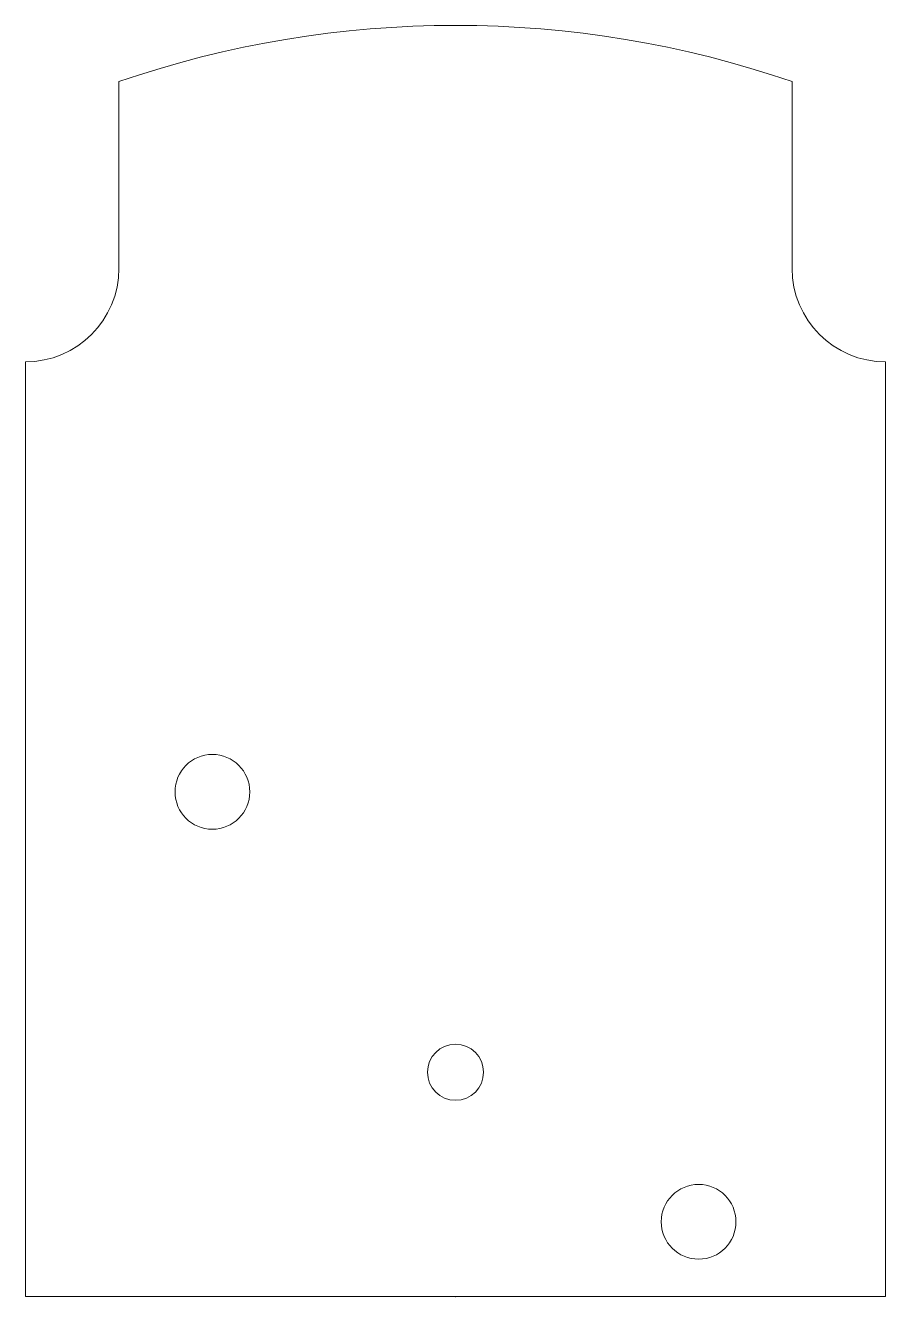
# Model space of a CAD drawing. Header units: millimetres. Extents: x 79.2 to 125.2, y 69.4 to 137.4.
import ezdxf

# ---------------------------------------------------------------- set-up
doc = ezdxf.new("R2010")
doc.units = ezdxf.units.MM
doc.header["$PDSIZE"] = -1

msp = doc.modelspace()

# ---------------------------------------------------------------- linework, layer by layer
at = {"color": 7, "linetype": 'Continuous', "lineweight": 18}
for p, q in [((84.22, 124.376), (84.22, 134.376)), ((120.22, 124.376), (120.22, 134.376)), ((79.22, 69.376), (79.22, 119.376)), ((125.22, 69.376), (125.22, 119.376)), ((125.22, 69.376), (79.22, 69.376))]:
    msp.add_line(p, q, dxfattribs=at)
for centre, radius in [((89.22, 96.376), 2), ((102.22, 81.376), 1.5), ((115.22, 73.376), 2)]:
    msp.add_circle(centre, radius, dxfattribs=at)
for centre, radius, start, end in [((102.22, 81.876), 55.5, 71.07536, 108.92464), ((79.22, 124.376), 5, 270, 0), ((125.22, 124.376), 5, 180, 270)]:
    msp.add_arc(centre, radius, start, end, dxfattribs=at)
at = {"color": 7, "linetype": 'Continuous', "lineweight": 0}
msp.add_point((102.22, 69.376), dxfattribs=at)

doc.saveas('drawing.dxf')
